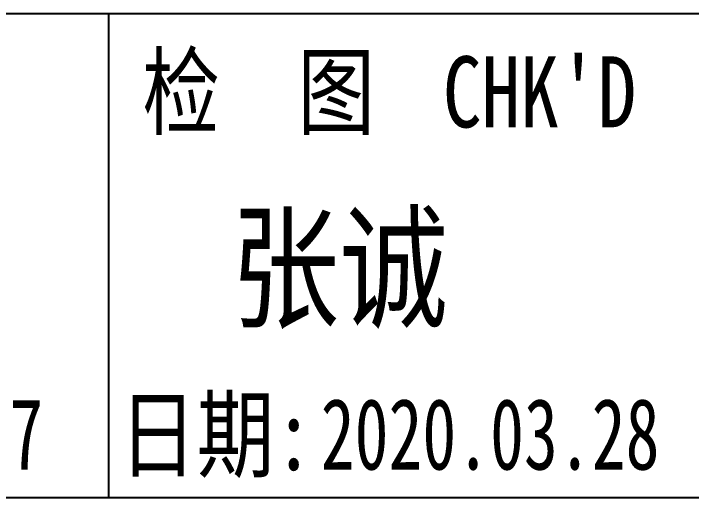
# Model space of a CAD drawing. Header units: millimetres. Extents: x -135448 to 104182, y -50696 to 70200.
# Drawn here: x -135382.8 to -135358.98, y 69210.05 to 69227.05 of the extents above; entities that cross this region are included whole.
import ezdxf
from ezdxf.enums import TextEntityAlignment as Align

# ---------------------------------------------------------------- set-up
doc = ezdxf.new("R2010")
doc.units = ezdxf.units.MM
doc.header["$LTSCALE"] = 0.5
doc.layers.add('图\\M+19E79\\M+195B6\\M+18E9A', color=7, linetype='Continuous')
doc.layers.add('图框', color=7, linetype='Continuous', lineweight=18)
doc.styles.add('国标', font='simfang.ttf', dxfattribs={"width": 0.8})

# ---------------------------------------------------------------- blocks, each defined once
blk = doc.blocks.new('GZDEH零件A4图框V01版')
at = {"layer": '图\\M+19E79\\M+195B6\\M+18E9A', "color": 9}
for p, q in [((25, 30.5), (205, 30.5)), ((68.34, 30.5), (68.34, 13.5)), ((68.34, 30.5), (68.34, 13.5))]:
    blk.add_line(p, q, dxfattribs=at)
at = {"layer": '图\\M+19E79\\M+195B6\\M+18E9A', "linetype": 'Continuous'}
blk.add_line((25, 13.5), (205, 13.5), dxfattribs=at)
at = {"layer": '图\\M+19E79\\M+195B6\\M+18E9A', "color": 9, "style": '国标', "width": 0.8}
for s, p in [('检  图', (73.62, 26.501)), ('日期:', (72.126, 14.462))]:
    blk.add_text(s, height=2.5, dxfattribs=at).set_placement(p, align=Align.CENTER)
blk.add_text("CHK'D", height=2.5, dxfattribs=at).set_placement((80.092, 26.501))
blk = doc.blocks.new('DEH A4')
at = {"layer": '图框'}
blk.add_blockref('GZDEH零件A4图框V01版', (0, 0), dxfattribs=at)

msp = doc.modelspace()

# ---------------------------------------------------------------- block references
at = {"layer": '图框'}
msp.add_blockref('DEH A4', (-135447.807, 69196.548), dxfattribs=at)

# ---------------------------------------------------------------- texts
at = {"layer": '图\\M+19E79\\M+195B6\\M+18E9A', "color": 3, "style": '国标'}
for s, height, width, p in [('张诚', 3.5, 0.8, (-135375.169, 69216.365)), ('2020.03.27', 2.5, 0.7, (-135393.664, 69211.028)), ('2020.03.28', 2.5, 0.7, (-135372.004, 69211.028))]:
    msp.add_text(s, height=height, dxfattribs=dict(at, width=width)).set_placement(p)

doc.saveas('drawing.dxf')
